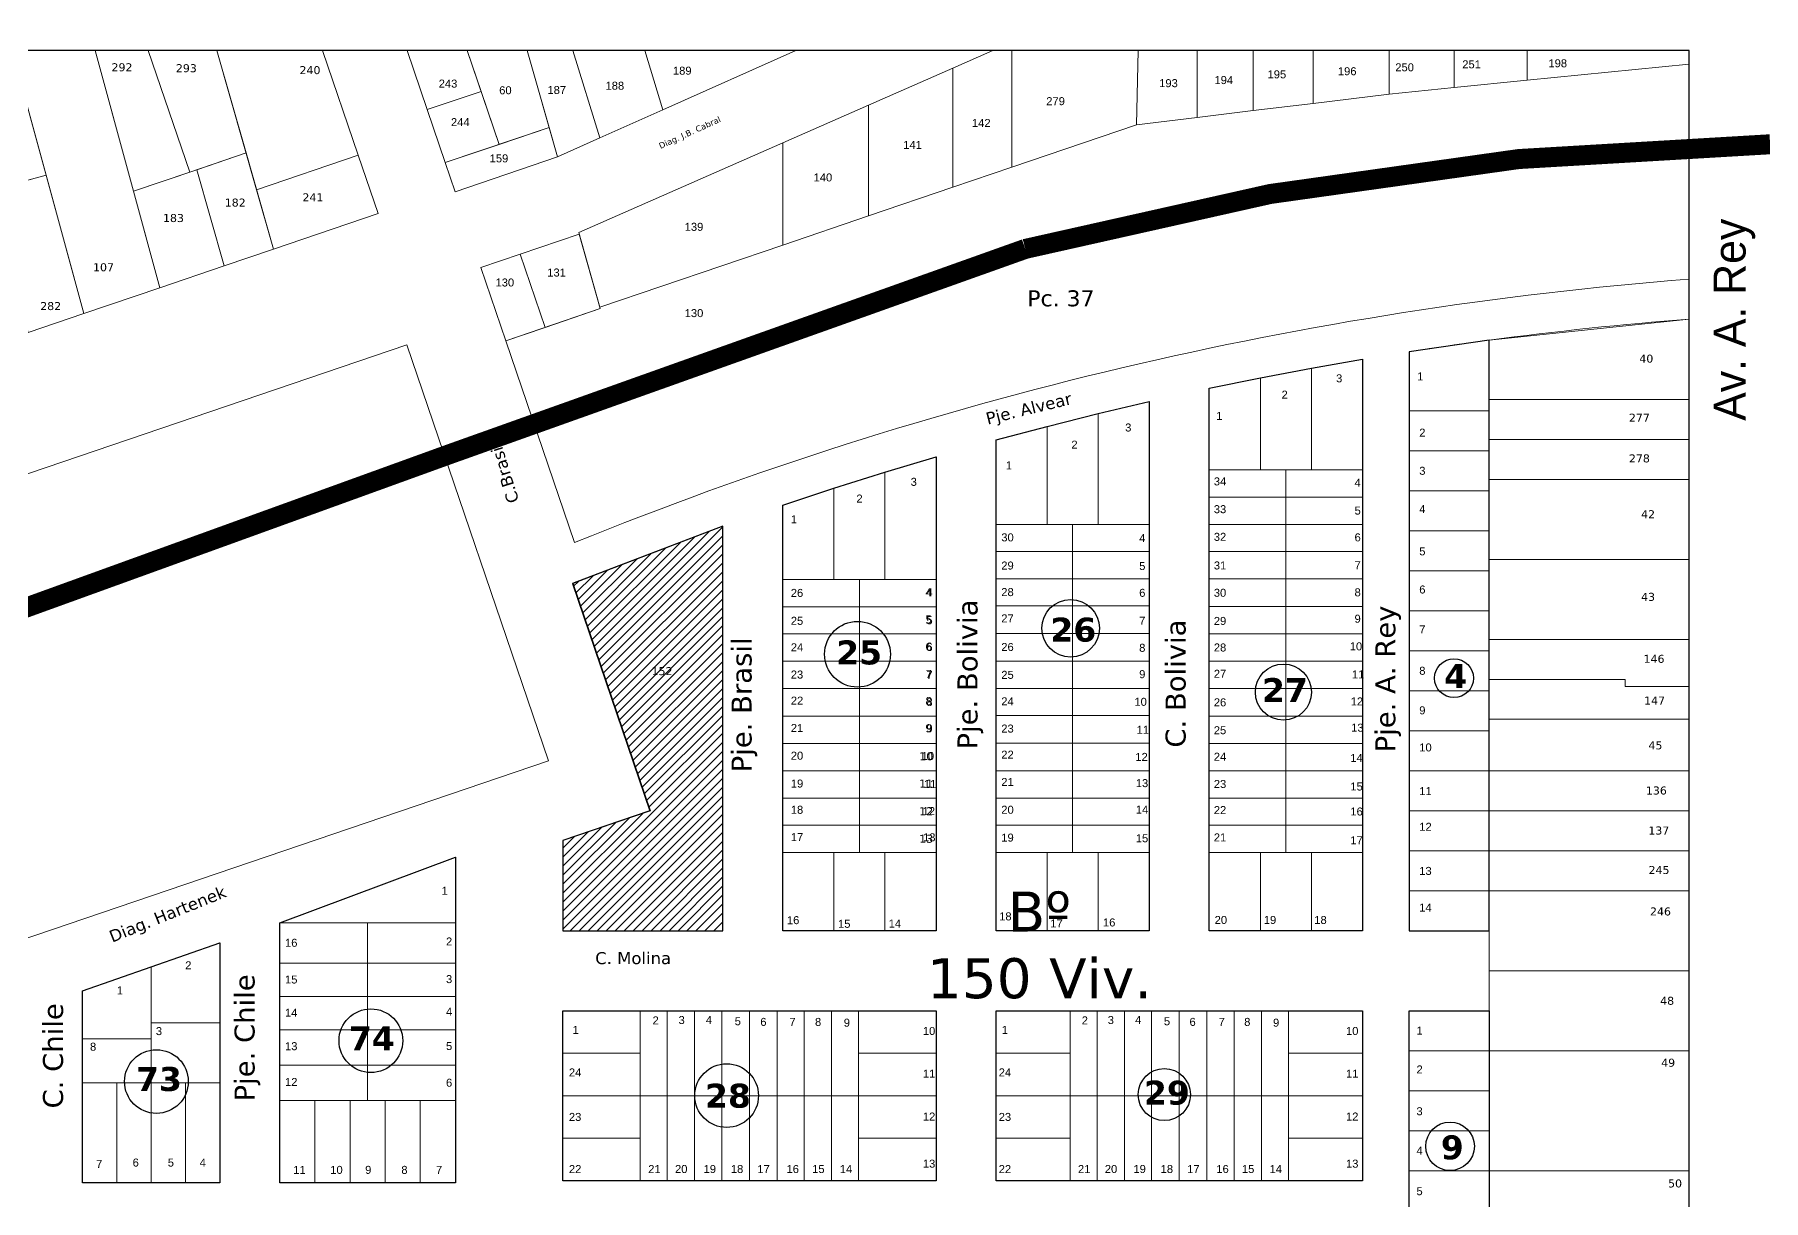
# Model space of a CAD drawing. Header units: millimetres. Extents: x 0 to 6558, y 60 to 10727.
# Drawn here: x 1766.4 to 2198.5, y 7107.5 to 7399.1 of the extents above; entities that cross this region are included whole.
import ezdxf

# ---------------------------------------------------------------- set-up
doc = ezdxf.new("R2010")
doc.units = ezdxf.units.MM
doc.linetypes.add('ACAD_ISO04W100', pattern=[30, 24, -3, 0, -3])
for name, color, linetype, lineweight in [('0 FERROCARRIL', 5, 'Continuous', 18), ('0 NOMBRE DE BARRIOS', 251, 'Continuous', 35), ('0 N° DE PARCELA', 255, 'Continuous', 25), ('0 SIG - PARCELAS', 252, 'Continuous', 18), ('nombre de parcelas', 250, 'Continuous', 18)]:
    doc.layers.add(name, color=color, linetype=linetype, lineweight=lineweight)
for name, color, linetype in [('0 NOMBRE DE CALLES', 255, 'Continuous'), ('0 N° DE MANZANA', 255, 'Continuous'), ('0 SIG - CHACRAS', 253, 'Continuous'), ('0 SIG - MANZANAS', 253, 'Continuous'), ('TERRENO MUNICIPAL', 10, 'Continuous')]:
    doc.layers.add(name, color=color, linetype=linetype)
doc.styles.get("Standard").update_dxf_attribs({"font": 'arial.ttf'})
doc.styles.add('STYLE1', font='arial.ttf')

msp = doc.modelspace()

# ---------------------------------------------------------------- hatches: boundary and pattern name
at = {"layer": 'TERRENO MUNICIPAL'}
h = msp.add_hatch(dxfattribs=at)
h.set_pattern_fill('ANSI31', color=256, scale=0.5)
h.set_pattern_definition([(45, (-322.4474, 5693.1154), (-1.122532, 1.122532), [])])
h.paths.add_polyline_path([(1938.422, 7276.171), (1900.924, 7261.807), (1920.252, 7205.005), (1898.451, 7197.587), (1898.451, 7174.986), (1938.451, 7174.986)])

# ---------------------------------------------------------------- linework, layer by layer
at = {"layer": '0 FERROCARRIL', "color": 253, "linetype": 'ACAD_ISO04W100', "const_width": 5}
msp.add_lwpolyline([(109.624, 6684.639), (525.882, 6828.094), (942.14, 6971.549), (1174.005, 7049.313), (1449.871, 7141.835), (1869.827, 7294.051), (2014.038, 7345.499, -0.0608028), (2199.979, 7371.655), (2736.887, 7371.655, 0.0947228), (2818.9, 7395.432), (2901.999, 7425.105), (3179.979, 7514.739), (3199.979, 7521.095), (4019.364, 7784.447, -0.1059511), (4109.937, 7793.522), (4204, 7793.522)], format="xyb", dxfattribs=at)
at = {"layer": '0 N° DE MANZANA'}
for centre, radius in [((2025.362, 7250.63), 7.198), ((1972.09, 7244.128), 8.226), ((2121.18, 7238.138), 4.862), ((2078.547, 7234.663), 7.015), ((1850.467, 7147.48), 7.964), ((1796.866, 7137.265), 7.964), ((1939.383, 7133.745), 7.964), ((2048.784, 7134.01), 6.515), ((2120.206, 7121.078), 6.069)]:
    msp.add_circle(centre, radius, dxfattribs=at)
at = {"layer": '0 SIG - CHACRAS'}
msp.add_lwpolyline([(1199.979, 6415.105), (2179.979, 6415.105), (2179.979, 7395.105), (1199.979, 7395.105)], close=True, dxfattribs=at)
at = {"layer": '0 SIG - MANZANAS'}
for points in [[(2109.979, 7319.794), (2109.979, 7174.976), (2129.979, 7174.976), (2129.979, 7322.672), (2109.979, 7319.794)], [(1898.422, 7154.976), (1991.722, 7154.976), (1991.722, 7112.476), (1898.422, 7112.476)], [(2006.722, 7154.976), (2098.322, 7154.976), (2098.322, 7112.476), (2006.722, 7112.476)], [(2109.979, 7154.976), (2129.979, 7154.976), (2129.979, 7054.976), (2109.979, 7054.976)]]:
    msp.add_lwpolyline(points, close=True, dxfattribs=at)
for points in [[(2060.022, 7310.648), (2072.792, 7313.263), (2085.562, 7315.676), (2098.322, 7317.911), (2098.322, 7174.976), (2060.022, 7174.976), (2060.022, 7310.648)], [(2006.722, 7297.728), (2019.492, 7301.128), (2032.262, 7304.334), (2045.022, 7307.347), (2045.022, 7174.976), (2006.722, 7174.976), (2006.722, 7297.728)], [(1953.422, 7281.404), (1966.192, 7285.635), (1978.962, 7289.662), (1991.722, 7293.523), (1991.722, 7174.976), (1953.422, 7174.976), (1953.422, 7281.404)], [(1938.422, 7276.171), (1900.895, 7261.797), (1920.222, 7204.995), (1898.422, 7197.577), (1898.422, 7174.976), (1938.422, 7174.976), (1938.422, 7276.171)], [(1827.709, 7176.935), (1871.609, 7193.415), (1871.609, 7111.935), (1827.709, 7111.935), (1827.709, 7176.935)], [(1778.419, 7159.935), (1812.719, 7171.932), (1812.719, 7111.935), (1778.419, 7111.935), (1778.419, 7159.935)]]:
    msp.add_lwpolyline(points, dxfattribs=at)
at = {"layer": '0 SIG - PARCELAS'}
for points in [[(1735.269, 7395.105), (1760.809, 7395.105), (1769.312, 7363.965), (1744.89, 7357.296), (1735.269, 7395.105)], [(1760.809, 7395.105), (1781.539, 7395.105), (1797.739, 7335.798), (1778.762, 7329.357), (1760.809, 7395.105)], [(1781.539, 7395.105), (1794.818, 7395.105), (1805.188, 7364.714), (1791.142, 7359.947), (1781.539, 7395.105)], [(1794.818, 7395.105), (1811.939, 7395.105), (1819.267, 7369.493), (1805.188, 7364.714), (1794.818, 7395.105)], [(1811.939, 7395.105), (1838.399, 7395.105), (1847.312, 7368.92), (1821.899, 7360.292), (1811.939, 7395.105)], [(1859.529, 7395.105), (1874.529, 7395.105), (1877.997, 7384.902), (1864.558, 7380.328), (1859.529, 7395.105)], [(1874.529, 7395.105), (1889.529, 7395.105), (1894.996, 7375.898), (1882.503, 7371.646), (1874.529, 7395.105)], [(1889.529, 7395.105), (1900.929, 7395.105), (1907.68, 7373.254), (1897.099, 7368.512), (1889.529, 7395.105)], [(1900.929, 7395.105), (1918.929, 7395.105), (1923.48, 7380.299), (1907.68, 7373.254), (1900.929, 7395.105)], [(1918.929, 7395.105), (1956.699, 7395.105), (1923.48, 7380.299), (1918.929, 7395.105)], [(1995.889, 7390.692), (2005.919, 7395.105), (2010.709, 7395.105), (2010.709, 7365.949), (1995.889, 7360.909), (1995.889, 7390.692)], [(2010.709, 7395.105), (2042.209, 7395.105), (2041.819, 7376.53), (2010.709, 7365.949), (2010.709, 7395.105)], [(2042.209, 7395.105), (2056.979, 7395.105), (2056.979, 7378.374), (2041.819, 7376.53)], [(2056.979, 7395.105), (2070.979, 7395.105), (2070.979, 7380.077), (2056.979, 7378.374), (2056.979, 7395.105)], [(2070.979, 7395.105), (2085.979, 7395.105), (2085.979, 7381.902), (2070.979, 7380.077), (2070.979, 7395.105)], [(2085.979, 7395.105), (2104.989, 7395.105), (2104.989, 7384.215), (2085.979, 7381.902), (2085.979, 7395.105)], [(2104.989, 7395.105), (2121.219, 7395.105), (2121.219, 7385.839), (2104.989, 7384.215), (2104.989, 7395.105)], [(2121.219, 7395.105), (2139.459, 7395.105), (2139.459, 7387.665), (2121.219, 7385.839), (2121.219, 7395.105)], [(2139.459, 7395.105), (2179.979, 7395.105), (2179.979, 7391.685), (2139.459, 7387.665), (2139.459, 7395.105)], [(2179.979, 7395.105), (2179.979, 7343.735)], [(1974.839, 7381.429), (1995.889, 7390.692), (1995.889, 7360.909), (1974.839, 7353.75), (1974.839, 7381.429)], [(1864.558, 7380.328), (1877.997, 7384.902), (1882.503, 7371.646), (1869.069, 7367.074), (1864.558, 7380.328)], [(1953.402, 7371.997), (1974.839, 7381.429), (1974.839, 7353.75), (1953.402, 7346.459), (1953.402, 7371.997)], [(1869.069, 7367.074), (1894.996, 7375.898), (1897.099, 7368.512), (1871.54, 7359.813), (1869.069, 7367.074)], [(1806.938, 7365.308), (1819.267, 7369.493), (1826.144, 7345.457), (1813.817, 7341.265), (1806.938, 7365.308)], [(1821.899, 7360.292), (1847.312, 7368.92), (1852.282, 7354.323), (1826.144, 7345.457), (1821.899, 7360.292)], [(1755.121, 7360.09), (1769.312, 7363.965), (1778.762, 7329.357), (1764.807, 7324.62), (1755.121, 7360.09)], [(1791.142, 7359.947), (1806.938, 7365.308), (1813.817, 7341.265), (1797.739, 7335.798), (1791.142, 7359.947)], [(1887.795, 7344.208), (1902.514, 7349.218), (1907.812, 7330.598), (1894.033, 7325.881), (1887.795, 7344.208)], [(1877.987, 7340.87), (1887.795, 7344.208), (1894.033, 7325.881), (1884.225, 7322.543), (1877.987, 7340.87)], [(1199.979, 7097.079), (1199.979, 6981.048), (1894.847, 7217.484), (1859.462, 7321.475), (1199.979, 7097.079)], [(2109.979, 7319.794), (2109.979, 7304.976), (2129.979, 7304.976), (2129.979, 7322.672)], [(2072.792, 7313.263), (2085.562, 7315.676), (2085.562, 7290.216), (2072.792, 7290.216), (2072.792, 7313.263)], [(2085.562, 7315.676), (2098.322, 7317.911), (2098.322, 7290.216), (2085.562, 7290.216), (2085.562, 7315.676)], [(2060.022, 7310.648), (2072.792, 7313.263), (2072.792, 7290.216), (2060.022, 7290.216), (2060.022, 7310.648)], [(2032.262, 7304.334), (2045.022, 7307.347), (2045.022, 7276.616), (2032.262, 7276.616), (2032.262, 7304.334)], [(2006.722, 7297.728), (2019.492, 7301.128), (2019.492, 7276.616), (2006.722, 7276.616), (2006.722, 7297.728)], [(1978.962, 7289.662), (1991.722, 7293.523), (1991.722, 7262.796), (1978.962, 7262.796), (1978.962, 7289.662)], [(1953.422, 7281.404), (1966.192, 7285.635), (1966.192, 7262.796), (1953.422, 7262.796), (1953.422, 7281.404)], [(1966.192, 7285.635), (1978.962, 7289.662), (1978.962, 7262.796), (1966.192, 7262.796), (1966.192, 7285.635)], [(1900.895, 7261.797), (1938.422, 7276.171), (1938.422, 7174.976), (1898.422, 7174.976), (1898.422, 7197.577), (1920.222, 7204.995), (1900.895, 7261.797)], [(2129.979, 7247.856), (2129.979, 7237.856), (2163.979, 7237.856), (2163.979, 7236.106), (2179.979, 7236.106), (2179.979, 7247.856), (2129.979, 7247.856)], [(2129.979, 7237.856), (2163.979, 7237.856), (2163.979, 7236.106), (2179.979, 7236.106), (2179.979, 7227.856), (2129.979, 7227.856), (2129.979, 7237.856)], [(1827.709, 7176.935), (1871.609, 7193.415), (1871.609, 7176.935), (1827.709, 7176.935)], [(1795.569, 7165.934), (1812.719, 7171.932), (1812.719, 7151.935), (1795.569, 7151.935), (1795.579, 7165.937)], [(1778.419, 7159.935), (1795.569, 7165.934), (1795.569, 7147.935), (1778.419, 7147.935), (1778.419, 7159.935)]]:
    msp.add_lwpolyline(points, dxfattribs=at)
msp.add_lwpolyline([(1901.404, 7272.054), (1884.225, 7322.543), (1907.812, 7330.598), (1907.719, 7330.922), (1953.402, 7346.459), (1974.839, 7353.75), (1995.889, 7360.909), (2010.709, 7365.949), (2041.819, 7376.53), (2056.979, 7378.374), (2070.979, 7380.077), (2085.979, 7381.902), (2104.989, 7384.215), (2121.219, 7385.839), (2139.459, 7387.665), (2179.979, 7391.685), (2179.979, 7337.946, 0.0771426)], format="xyb", close=True, dxfattribs=at)
for points in [[(1907.719, 7330.922), (1902.415, 7349.562), (1953.402, 7371.997), (1953.402, 7346.459), (1907.719, 7330.922)], [(2129.979, 7322.672), (2129.979, 7307.856), (2179.979, 7307.856), (2179.979, 7327.946)], [(2129.979, 7307.856), (2179.979, 7307.856), (2179.979, 7297.856), (2129.979, 7297.856)], [(2019.492, 7301.128), (2032.262, 7304.334), (2032.262, 7276.616), (2019.492, 7276.616)], [(2109.979, 7304.976), (2129.979, 7304.976), (2129.979, 7294.976), (2109.979, 7294.976)], [(2109.979, 7294.976), (2129.979, 7294.976), (2129.979, 7284.976), (2109.979, 7284.976)], [(2129.979, 7297.856), (2179.979, 7297.856), (2179.979, 7287.856), (2129.979, 7287.856)], [(2060.022, 7290.216), (2079.172, 7290.216), (2079.172, 7283.416), (2060.022, 7283.416)], [(2079.172, 7290.216), (2098.322, 7290.216), (2098.322, 7283.416), (2079.172, 7283.416)], [(2129.979, 7287.856), (2179.979, 7287.856), (2179.979, 7267.856), (2129.979, 7267.856)], [(2060.022, 7283.416), (2079.172, 7283.416), (2079.172, 7276.616), (2060.022, 7276.616)], [(2079.172, 7283.416), (2098.322, 7283.416), (2098.322, 7276.616), (2079.172, 7276.616)], [(2109.979, 7284.976), (2129.979, 7284.976), (2129.979, 7274.976), (2109.979, 7274.976)], [(2006.722, 7276.616), (2025.872, 7276.616), (2025.872, 7269.816), (2006.722, 7269.816)], [(2025.872, 7276.616), (2045.022, 7276.616), (2045.022, 7269.816), (2025.872, 7269.816)], [(2060.022, 7276.616), (2079.172, 7276.616), (2079.172, 7269.816), (2060.022, 7269.816)], [(2079.172, 7276.616), (2098.322, 7276.616), (2098.322, 7269.816), (2079.172, 7269.816)], [(2109.979, 7274.976), (2129.979, 7274.976), (2129.979, 7264.976), (2109.979, 7264.976)], [(2006.722, 7269.816), (2025.872, 7269.816), (2025.872, 7263.016), (2006.722, 7263.016)], [(2025.872, 7269.816), (2045.022, 7269.816), (2045.022, 7263.016), (2025.872, 7263.016)], [(2060.022, 7269.816), (2079.172, 7269.816), (2079.172, 7263.016), (2060.022, 7263.016)], [(2079.172, 7269.816), (2098.322, 7269.816), (2098.322, 7263.016), (2079.172, 7263.016)], [(2109.979, 7264.976), (2129.979, 7264.976), (2129.979, 7254.976), (2109.979, 7254.976)], [(2129.979, 7267.856), (2179.979, 7267.856), (2179.979, 7247.856), (2129.979, 7247.856)], [(1953.422, 7262.796), (1972.572, 7262.796), (1972.572, 7255.996), (1953.422, 7255.996)], [(1972.572, 7262.796), (1991.722, 7262.796), (1991.722, 7255.996), (1972.572, 7255.996)], [(2006.722, 7263.016), (2025.872, 7263.016), (2025.872, 7256.216), (2006.722, 7256.216)], [(2025.872, 7263.016), (2045.022, 7263.016), (2045.022, 7256.216), (2025.872, 7256.216)], [(2060.022, 7263.016), (2079.172, 7263.016), (2079.172, 7256.106), (2060.022, 7256.106)], [(2079.172, 7263.016), (2098.322, 7263.016), (2098.322, 7256.106), (2079.172, 7256.106)], [(1953.422, 7255.996), (1972.572, 7255.996), (1972.572, 7249.196), (1953.422, 7249.196)], [(1972.572, 7255.996), (1991.722, 7255.996), (1991.722, 7249.196), (1972.572, 7249.196)], [(2006.722, 7256.216), (2025.872, 7256.216), (2025.872, 7249.306), (2006.722, 7249.306)], [(2025.872, 7256.216), (2045.022, 7256.216), (2045.022, 7249.306), (2025.872, 7249.306)], [(2060.022, 7256.106), (2079.172, 7256.106), (2079.172, 7249.196), (2060.022, 7249.196)], [(2079.172, 7256.106), (2098.322, 7256.106), (2098.322, 7249.196), (2079.172, 7249.196)], [(2109.979, 7254.976), (2129.979, 7254.976), (2129.979, 7244.976), (2109.979, 7244.976)], [(1953.422, 7249.196), (1972.572, 7249.196), (1972.572, 7242.396), (1953.422, 7242.396)], [(1972.572, 7249.196), (1991.722, 7249.196), (1991.722, 7242.396), (1972.572, 7242.396)], [(2006.722, 7249.306), (2025.872, 7249.306), (2025.872, 7242.396), (2006.722, 7242.396)], [(2025.872, 7249.306), (2045.022, 7249.306), (2045.022, 7242.396), (2025.872, 7242.396)], [(2060.022, 7249.196), (2079.172, 7249.196), (2079.172, 7242.396), (2060.022, 7242.396)], [(2079.172, 7249.196), (2098.322, 7249.196), (2098.322, 7242.396), (2079.172, 7242.396)], [(1953.422, 7242.396), (1972.572, 7242.396), (1972.572, 7235.596), (1953.422, 7235.596)], [(1972.572, 7242.396), (1991.722, 7242.396), (1991.722, 7235.596), (1972.572, 7235.596)], [(2006.722, 7242.396), (2025.872, 7242.396), (2025.872, 7235.596), (2006.722, 7235.596)], [(2025.872, 7242.396), (2045.022, 7242.396), (2045.022, 7235.596), (2025.872, 7235.596)], [(2060.022, 7242.396), (2079.172, 7242.396), (2079.172, 7235.596), (2060.022, 7235.596)], [(2079.172, 7242.396), (2098.322, 7242.396), (2098.322, 7235.596), (2079.172, 7235.596)], [(2109.979, 7244.976), (2129.979, 7244.976), (2129.979, 7234.976), (2109.979, 7234.976)], [(1953.422, 7235.596), (1972.572, 7235.596), (1972.572, 7228.686), (1953.422, 7228.686)], [(1972.572, 7235.596), (1991.722, 7235.596), (1991.722, 7228.686), (1972.572, 7228.686)], [(2006.722, 7235.596), (2025.872, 7235.596), (2025.872, 7228.796), (2006.722, 7228.796)], [(2025.872, 7235.596), (2045.022, 7235.596), (2045.022, 7228.796), (2025.872, 7228.796)], [(2060.022, 7235.596), (2079.172, 7235.596), (2079.172, 7228.686), (2060.022, 7228.686)], [(2079.172, 7235.596), (2098.322, 7235.596), (2098.322, 7228.686), (2079.172, 7228.686)], [(2109.979, 7234.976), (2129.979, 7234.976), (2129.979, 7224.976), (2109.979, 7224.976)], [(1953.422, 7228.686), (1972.572, 7228.686), (1972.572, 7221.776), (1953.422, 7221.776)], [(1972.572, 7228.686), (1991.722, 7228.686), (1991.722, 7221.776), (1972.572, 7221.776)], [(2006.722, 7228.796), (2025.872, 7228.796), (2025.872, 7221.886), (2006.722, 7221.886)], [(2025.872, 7228.796), (2045.022, 7228.796), (2045.022, 7221.886), (2025.872, 7221.886)], [(2060.022, 7228.686), (2079.172, 7228.686), (2079.172, 7221.776), (2060.022, 7221.776)], [(2079.172, 7228.686), (2098.322, 7228.686), (2098.322, 7221.776), (2079.172, 7221.776)], [(2109.979, 7224.976), (2129.979, 7224.976), (2129.979, 7214.976), (2109.979, 7214.976)], [(2129.979, 7227.856), (2179.979, 7227.856), (2179.979, 7214.976), (2129.979, 7214.976)], [(1953.422, 7221.776), (1972.572, 7221.776), (1972.572, 7214.976), (1953.422, 7214.976)], [(1972.572, 7221.776), (1991.722, 7221.776), (1991.722, 7214.976), (1972.572, 7214.976)], [(2006.722, 7221.886), (2025.872, 7221.886), (2025.872, 7214.976), (2006.722, 7214.976)], [(2025.872, 7221.886), (2045.022, 7221.886), (2045.022, 7214.976), (2025.872, 7214.976)], [(2060.022, 7221.776), (2079.172, 7221.776), (2079.172, 7214.976), (2060.022, 7214.976)], [(2079.172, 7221.776), (2098.322, 7221.776), (2098.322, 7214.976), (2079.172, 7214.976)], [(1953.422, 7214.976), (1972.572, 7214.976), (1972.572, 7208.176), (1953.422, 7208.176)], [(1972.572, 7214.976), (1991.722, 7214.976), (1991.722, 7208.176), (1972.572, 7208.176)], [(2006.722, 7214.976), (2025.872, 7214.976), (2025.872, 7208.176), (2006.722, 7208.176)], [(2025.872, 7214.976), (2045.022, 7214.976), (2045.022, 7208.176), (2025.872, 7208.176)], [(2060.022, 7214.976), (2079.172, 7214.976), (2079.172, 7208.176), (2060.022, 7208.176)], [(2079.172, 7214.976), (2098.322, 7214.976), (2098.322, 7208.176), (2079.172, 7208.176)], [(2109.979, 7214.976), (2129.979, 7214.976), (2129.979, 7204.976), (2109.979, 7204.976)], [(2129.979, 7214.976), (2179.979, 7214.976), (2179.979, 7204.976), (2129.979, 7204.976)], [(1953.422, 7208.176), (1972.572, 7208.176), (1972.572, 7201.376), (1953.422, 7201.376)], [(1972.572, 7208.176), (1991.722, 7208.176), (1991.722, 7201.376), (1972.572, 7201.376)], [(2006.722, 7208.176), (2025.872, 7208.176), (2025.872, 7201.376), (2006.722, 7201.376)], [(2025.872, 7208.176), (2045.022, 7208.176), (2045.022, 7201.376), (2025.872, 7201.376)], [(2060.022, 7208.176), (2079.172, 7208.176), (2079.172, 7201.376), (2060.022, 7201.376)], [(2079.172, 7208.176), (2098.322, 7208.176), (2098.322, 7201.376), (2079.172, 7201.376)], [(2109.979, 7204.976), (2129.979, 7204.976), (2129.979, 7194.976), (2109.979, 7194.976)], [(2129.979, 7204.976), (2179.979, 7204.976), (2179.979, 7194.976), (2129.979, 7194.976)], [(1953.422, 7201.376), (1972.572, 7201.376), (1972.572, 7194.576), (1953.422, 7194.576)], [(1972.572, 7201.376), (1991.722, 7201.376), (1991.722, 7194.576), (1972.572, 7194.576)], [(2006.722, 7201.376), (2025.872, 7201.376), (2025.872, 7194.576), (2006.722, 7194.576)], [(2025.872, 7201.376), (2045.022, 7201.376), (2045.022, 7194.576), (2025.872, 7194.576)], [(2060.022, 7201.376), (2079.172, 7201.376), (2079.172, 7194.576), (2060.022, 7194.576)], [(2079.172, 7201.376), (2098.322, 7201.376), (2098.322, 7194.576), (2079.172, 7194.576)], [(2109.979, 7194.976), (2129.979, 7194.976), (2129.979, 7184.976), (2109.979, 7184.976)], [(2129.979, 7194.976), (2179.979, 7194.976), (2179.979, 7184.976), (2129.979, 7184.976)], [(1953.422, 7194.576), (1966.192, 7194.576), (1966.192, 7174.976), (1953.422, 7174.976)], [(1966.192, 7194.576), (1978.962, 7194.576), (1978.962, 7174.976), (1966.192, 7174.976)], [(1978.962, 7194.576), (1991.722, 7194.576), (1991.722, 7174.976), (1978.962, 7174.976)], [(2006.722, 7194.576), (2019.492, 7194.576), (2019.492, 7174.976), (2006.722, 7174.976)], [(2019.492, 7194.576), (2032.262, 7194.576), (2032.262, 7174.976), (2019.492, 7174.976)], [(2032.262, 7194.576), (2045.022, 7194.576), (2045.022, 7174.976), (2032.262, 7174.976)], [(2060.022, 7194.576), (2072.792, 7194.576), (2072.792, 7174.976), (2060.022, 7174.976)], [(2072.792, 7194.576), (2085.562, 7194.576), (2085.562, 7174.976), (2072.792, 7174.976)], [(2085.562, 7194.576), (2098.322, 7194.576), (2098.322, 7174.976), (2085.562, 7174.976)], [(2109.979, 7184.976), (2129.979, 7184.976), (2129.979, 7174.976), (2109.979, 7174.976)], [(2129.979, 7184.976), (2179.979, 7184.976), (2179.979, 7164.976), (2129.979, 7164.976)], [(1827.709, 7176.935), (1849.659, 7176.935), (1849.659, 7166.835), (1827.709, 7166.835)], [(1849.659, 7176.935), (1871.609, 7176.935), (1871.609, 7166.835), (1849.659, 7166.835)], [(1827.709, 7166.835), (1849.659, 7166.835), (1849.659, 7158.535), (1827.709, 7158.535)], [(1849.659, 7166.835), (1871.609, 7166.835), (1871.609, 7158.535), (1849.659, 7158.535)], [(2129.979, 7164.976), (2179.979, 7164.976), (2179.979, 7144.976), (2129.979, 7144.976)], [(1827.709, 7158.535), (1849.659, 7158.535), (1849.659, 7150.235), (1827.709, 7150.235)], [(1849.659, 7158.535), (1871.609, 7158.535), (1871.609, 7150.235), (1849.659, 7150.235)], [(1795.569, 7151.935), (1812.719, 7151.935), (1812.719, 7136.935), (1795.569, 7136.935)], [(1898.422, 7154.976), (1917.762, 7154.976), (1917.762, 7144.346), (1898.422, 7144.346)], [(1917.762, 7154.976), (1924.562, 7154.976), (1924.562, 7133.726), (1917.762, 7133.726)], [(1924.562, 7154.976), (1931.362, 7154.976), (1931.362, 7133.726), (1924.562, 7133.726)], [(1931.362, 7154.976), (1938.162, 7154.976), (1938.162, 7133.726), (1931.362, 7133.726)], [(1938.162, 7154.976), (1945.072, 7154.976), (1945.072, 7133.726), (1938.162, 7133.726)], [(1945.072, 7154.976), (1951.982, 7154.976), (1951.982, 7133.726), (1945.072, 7133.726)], [(1951.982, 7154.976), (1958.782, 7154.976), (1958.782, 7133.726), (1951.982, 7133.726)], [(1958.782, 7154.976), (1965.582, 7154.976), (1965.582, 7133.726), (1958.782, 7133.726)], [(1965.582, 7154.976), (1972.382, 7154.976), (1972.382, 7133.726), (1965.582, 7133.726)], [(1972.382, 7154.976), (1991.722, 7154.976), (1991.722, 7144.346), (1972.382, 7144.346)], [(2006.722, 7154.976), (2025.212, 7154.976), (2025.212, 7144.346), (2006.722, 7144.346)], [(2025.212, 7154.976), (2032.012, 7154.976), (2032.012, 7133.726), (2025.212, 7133.726)], [(2032.012, 7154.976), (2038.812, 7154.976), (2038.812, 7133.726), (2032.012, 7133.726)], [(2038.812, 7154.976), (2045.612, 7154.976), (2045.612, 7133.726), (2038.812, 7133.726)], [(2045.612, 7154.976), (2052.522, 7154.976), (2052.522, 7133.726), (2045.612, 7133.726)], [(2052.522, 7154.976), (2059.432, 7154.976), (2059.432, 7133.726), (2052.522, 7133.726)], [(2059.432, 7154.976), (2066.232, 7154.976), (2066.232, 7133.726), (2059.432, 7133.726)], [(2066.232, 7154.976), (2073.032, 7154.976), (2073.032, 7133.726), (2066.232, 7133.726)], [(2073.032, 7154.976), (2079.832, 7154.976), (2079.832, 7133.726), (2073.032, 7133.726)], [(2079.832, 7154.976), (2098.322, 7154.976), (2098.322, 7144.346), (2079.832, 7144.346)], [(2109.979, 7154.976), (2129.979, 7154.976), (2129.979, 7144.976), (2109.979, 7144.976)], [(1778.419, 7147.935), (1795.569, 7147.935), (1795.569, 7136.935), (1778.419, 7136.935)], [(1827.709, 7150.235), (1849.659, 7150.235), (1849.659, 7141.385), (1827.709, 7141.385)], [(1849.659, 7150.235), (1871.609, 7150.235), (1871.609, 7141.385), (1849.659, 7141.385)], [(1898.422, 7144.346), (1917.762, 7144.346), (1917.762, 7133.726), (1898.422, 7133.726)], [(1972.382, 7144.346), (1991.722, 7144.346), (1991.722, 7133.726), (1972.382, 7133.726)], [(2006.722, 7144.346), (2025.212, 7144.346), (2025.212, 7133.726), (2006.722, 7133.726)], [(2079.832, 7144.346), (2098.322, 7144.346), (2098.322, 7133.726), (2079.832, 7133.726)], [(2109.979, 7144.976), (2129.979, 7144.976), (2129.979, 7134.976), (2109.979, 7134.976)], [(2129.979, 7144.976), (2179.979, 7144.976), (2179.979, 7114.976), (2129.979, 7114.976)], [(1827.709, 7141.385), (1849.659, 7141.385), (1849.659, 7132.535), (1827.709, 7132.535)], [(1849.659, 7141.385), (1871.609, 7141.385), (1871.609, 7132.535), (1849.659, 7132.535)], [(1778.419, 7136.935), (1787.009, 7136.935), (1787.009, 7111.935), (1778.419, 7111.935)], [(1787.009, 7136.935), (1795.579, 7136.935), (1795.579, 7111.935), (1787.009, 7111.935)], [(1795.569, 7136.935), (1804.139, 7136.935), (1804.139, 7111.935), (1795.569, 7111.935)], [(1804.139, 7136.935), (1812.709, 7136.935), (1812.709, 7111.935), (1804.139, 7111.935)], [(2109.979, 7134.976), (2129.979, 7134.976), (2129.979, 7124.976), (2109.979, 7124.976)], [(1827.709, 7132.535), (1836.489, 7132.535), (1836.489, 7111.935), (1827.709, 7111.935)], [(1836.489, 7132.535), (1845.269, 7132.535), (1845.269, 7111.935), (1836.489, 7111.935)], [(1845.269, 7132.535), (1854.049, 7132.535), (1854.049, 7111.935), (1845.269, 7111.935)], [(1854.049, 7132.535), (1862.829, 7132.535), (1862.829, 7111.935), (1854.049, 7111.935)], [(1862.829, 7132.535), (1871.609, 7132.535), (1871.609, 7111.935), (1862.829, 7111.935)], [(1898.422, 7133.726), (1917.762, 7133.726), (1917.762, 7123.106), (1898.422, 7123.106)], [(1917.762, 7133.726), (1924.562, 7133.726), (1924.562, 7112.476), (1917.762, 7112.476)], [(1924.562, 7133.726), (1931.362, 7133.726), (1931.362, 7112.476), (1924.562, 7112.476)], [(1931.362, 7133.726), (1938.162, 7133.726), (1938.162, 7112.476), (1931.362, 7112.476)], [(1938.162, 7133.726), (1945.072, 7133.726), (1945.072, 7112.476), (1938.162, 7112.476)], [(1945.072, 7133.726), (1951.982, 7133.726), (1951.982, 7112.476), (1945.072, 7112.476)], [(1951.982, 7133.726), (1958.782, 7133.726), (1958.782, 7112.476), (1951.982, 7112.476)], [(1958.782, 7133.726), (1965.582, 7133.726), (1965.582, 7112.476), (1958.782, 7112.476)], [(1965.582, 7133.726), (1972.382, 7133.726), (1972.382, 7112.476), (1965.582, 7112.476)], [(1972.382, 7133.726), (1991.722, 7133.726), (1991.722, 7123.106), (1972.382, 7123.106)], [(2006.722, 7133.726), (2025.212, 7133.726), (2025.212, 7123.106), (2006.722, 7123.106)], [(2025.212, 7133.726), (2032.012, 7133.726), (2032.012, 7112.476), (2025.212, 7112.476)], [(2032.012, 7133.726), (2038.812, 7133.726), (2038.812, 7112.476), (2032.012, 7112.476)], [(2038.812, 7133.726), (2045.612, 7133.726), (2045.612, 7112.476), (2038.812, 7112.476)], [(2045.612, 7133.726), (2052.522, 7133.726), (2052.522, 7112.476), (2045.612, 7112.476)], [(2052.522, 7133.726), (2059.432, 7133.726), (2059.432, 7112.476), (2052.522, 7112.476)], [(2059.432, 7133.726), (2066.232, 7133.726), (2066.232, 7112.476), (2059.432, 7112.476)], [(2066.232, 7133.726), (2073.032, 7133.726), (2073.032, 7112.476), (2066.232, 7112.476)], [(2073.032, 7133.726), (2079.832, 7133.726), (2079.832, 7112.476), (2073.032, 7112.476)], [(2079.832, 7133.726), (2098.322, 7133.726), (2098.322, 7123.106), (2079.832, 7123.106)], [(1898.422, 7123.106), (1917.762, 7123.106), (1917.762, 7112.476), (1898.422, 7112.476)], [(1972.382, 7123.106), (1991.722, 7123.106), (1991.722, 7112.476), (1972.382, 7112.476)], [(2006.722, 7123.106), (2025.212, 7123.106), (2025.212, 7112.476), (2006.722, 7112.476)], [(2079.832, 7123.106), (2098.322, 7123.106), (2098.322, 7112.476), (2079.832, 7112.476)], [(2109.979, 7124.976), (2129.979, 7124.976), (2129.979, 7114.976), (2109.979, 7114.976)], [(2109.979, 7114.976), (2129.979, 7114.976), (2129.979, 7104.976), (2109.979, 7104.976)], [(2129.979, 7114.976), (2179.979, 7114.976), (2179.979, 7074.976), (2129.979, 7074.976)]]:
    msp.add_lwpolyline(points, close=True, dxfattribs=at)
for centre, radius, start, end in [((2252.603, 6399.743), 931.04, 94.473808, 97.568228), ((2241.3, 6478.278), 851.7, 97.510307, 98.869647)]:
    msp.add_arc(centre, radius, start, end, dxfattribs=at)
at = {"layer": 'TERRENO MUNICIPAL'}
msp.add_lwpolyline([(1938.422, 7276.171), (1900.924, 7261.807), (1920.252, 7205.005), (1898.451, 7197.587), (1898.451, 7174.986), (1938.451, 7174.986)], close=True, dxfattribs=at)

# ---------------------------------------------------------------- texts
at = {"layer": '0 NOMBRE DE BARRIOS', "linetype": 'Continuous', "lineweight": 25, "insert": (2017.548, 7171.358), "char_height": 10, "width": 338.88889, "attachment_point": 5}
msp.add_mtext('{\\fVerdana|b0|i0|c0|p34;Bº\\P150 Viv.}', dxfattribs=at)
at = {"layer": '0 NOMBRE DE CALLES', "color": 4, "linetype": 'Continuous', "width": 783.33333, "attachment_point": 4}
for s, insert, char_height, rotation in [('\\pt6;{\\fVerdana|b0|i0|c0|p34;^I\\H0.5x;\\C256;Diag. J.B. Cabral}', (1917.174, 7368.504), 3, 24.30459), ('\\pt16;{\\fBankGothic Lt BT|b0|i0|c0|p34;\\C256;Av. A. Rey}', (2191.27, 7302.52), 8, 90), ('\\pt6;{\\fVerdana|b0|i0|c0|p34;\\C256;Pje. Alvear}', (2004.345, 7302.591), 3, 13.69129), ('\\pt9.9999;{\\fVerdana|b0|i0|c0|p34;\\C256;C.Brasil}', (1886.15, 7282.034), 3, 107.28959)]:
    msp.add_mtext(s, dxfattribs=dict(at, insert=insert, char_height=char_height, rotation=rotation))
at = {"layer": '0 NOMBRE DE CALLES', "char_height": 5, "width": 783.33333, "attachment_point": 4}
for s, insert, rotation in [('\\pt14;{\\fVerdana|b0|i0|c0|p34;Pje. Bolivia}', (2000.299, 7220.31), 90), ('\\pt14;{\\fVerdana|b0|i0|c0|p34;Pje. A. Rey}', (2104.725, 7219.586), 90), ('\\pt14;{\\fVerdana|b0|i0|c0|p34;C. Bolivia}', (2051.647, 7220.778), 90), ('\\pt14;{\\fVerdana|b0|i0|c0|p34;Pje. Brasil}', (1943.827, 7214.6), 90), ('\\pt10;{\\fVerdana|b0|i0|c0|p34;^I\\H0.6x;Diag. Hartenek}', (1776.121, 7169.253), 21.88021), ('\\pt10;{\\fVerdana|b0|i0|c0|p34;Pje. Chile}', (1819.609, 7132.29), 90), ('\\pt10;{\\fVerdana|b0|i0|c0|p34;C. Chile}', (1771.069, 7130.537), 90)]:
    msp.add_mtext(s, dxfattribs=dict(at, insert=insert, rotation=rotation))
at = {"layer": '0 NOMBRE DE CALLES', "color": 4, "linetype": 'Continuous', "insert": (1906.541, 7168.103), "char_height": 3, "width": 783.33333, "attachment_point": 4}
msp.add_mtext('\\pt10.59;{\\fVerdana|b0|i0|c0|p34;\\C256;C. Molina}', dxfattribs=at)
at = {"layer": '0 N° DE MANZANA', "char_height": 6, "width": 338.88889, "attachment_point": 4}
for s, insert in [('{\\fVerdana|b1|i0|c0|p34;26}', (2020.308, 7250.226)), ('{\\fVerdana|b1|i0|c0|p34;25}', (1966.776, 7244.532)), ('{\\fVerdana|b1|i0|c0|p34;27}', (2073.206, 7235.165)), ('{\\fVerdana|b1|i0|c0|p34;4}', (2118.75, 7238.681)), ('{\\fVerdana|b1|i0|c0|p34;74}', (1844.97, 7148.067)), ('{\\fVerdana|b1|i0|c0|p34;73}', (1791.772, 7137.852)), ('{\\fVerdana|b1|i0|c0|p34;28}', (1933.99, 7133.673)), ('{\\fVerdana|b1|i0|c0|p34;29}', (2043.7, 7134.429)), ('{\\fVerdana|b1|i0|c0|p34;9}', (2117.893, 7120.763))]:
    msp.add_mtext(s, dxfattribs=dict(at, insert=insert))
at = {"layer": '0 N° DE PARCELA', "style": 'STYLE1'}
for s, p in [('195', (2074.582, 7388.157)), ('196', (2092.163, 7388.931)), ('193', (2047.491, 7385.949)), ('194', (2061.313, 7386.721)), ('2', (2078.081, 7308.045)), ('3', (2038.998, 7299.836))]:
    msp.add_text(s, height=2, dxfattribs=at).set_placement(p)
at = {"layer": '0 N° DE PARCELA', "char_height": 2, "attachment_point": 4, "style": 'STYLE1'}
for s, insert in [('\\pt4;{\\fVerdana|b0|i0|c0|p34;292}', (1785.64, 7390.903)), ('\\pt4;{\\fVerdana|b0|i0|c0|p34;293}', (1801.728, 7390.674)), ('\\pt6;{\\fVerdana|b0|i0|c0|p34;240}', (1832.628, 7390.19)), ('189', (1925.964, 7390.055)), ('250', (2106.51, 7390.902)), ('251', (2123.251, 7391.644)), ('198', (2144.782, 7391.909)), ('243', (1867.419, 7386.824)), ('60', (1882.538, 7385.159)), ('187', (1894.601, 7385.22)), ('188', (1909.118, 7386.295)), ('279', (2019.267, 7382.43)), ('244', (1870.485, 7377.199)), ('142', (2000.704, 7376.992)), ('141', (1983.526, 7371.515)), ('159', (1880.153, 7368.128)), ('140', (1961.122, 7363.36)), ('\\pt6;{\\fVerdana|b0|i0|c0|p34;241}', (1833.363, 7358.394)), ('\\pt6;{\\fVerdana|b0|i0|c0|p34;182}', (1813.944, 7357.064)), ('\\pt6;{\\fVerdana|b0|i0|c0|p34;183}', (1798.511, 7353.204)), ('139', (1928.897, 7351.007)), ('\\pt6;{\\fVerdana|b0|i0|c0|p34;107}', (1781.024, 7340.894)), ('130', (1881.62, 7337.089)), ('131', (1894.553, 7339.581)), ('\\pt10;{\\fVerdana|b0|i0|c0|p34;\\H2x;Pc. 37}', (2014.535, 7333.105)), ('\\pt4;{\\fVerdana|b0|i0|c0|p34;282}', (1767.82, 7331.183)), ('\\pt4;{\\fVerdana|b0|i0|c0|p34;40}', (2167.509, 7318.041)), ('3', (2091.709, 7313.12)), ('1', (2111.976, 7313.623)), ('1', (2061.757, 7303.749)), ('\\pt10;{\\fVerdana|b0|i0|c0|p34;277}', (2164.903, 7303.293)), ('2', (2112.5, 7299.547)), ('2', (2025.55, 7296.552)), ('\\pt10;{\\fVerdana|b0|i0|c0|p34;278}', (2164.903, 7293.09)), ('1', (2009.152, 7291.353)), ('3', (2112.5, 7290)), ('3', (1985.377, 7287.234)), ('34', (2061.152, 7287.339)), ('4', (2096.327, 7287.05)), ('2', (1971.823, 7283.062)), ('33', (2061.152, 7280.395)), ('5', (2096.327, 7280.05)), ('4', (2112.5, 7280.454)), ('1', (1955.425, 7277.863)), ('\\pt4;{\\fVerdana|b0|i0|c0|p34;42}', (2167.941, 7279.146)), ('30', (2008.035, 7273.342)), ('4', (2042.5, 7273.181)), ('32', (2061.152, 7273.481)), ('6', (2096.327, 7273.347)), ('5', (2112.5, 7269.855)), ('29', (2008.035, 7266.3)), ('5', (2042.5, 7266.181)), ('31', (2061.152, 7266.324)), ('7', (2096.327, 7266.386)), ('26', (1955.425, 7259.454)), ('4', (1989.327, 7259.623)), ('28', (2008.035, 7259.659)), ('6', (2042.5, 7259.478)), ('30', (2061.152, 7259.49)), ('8', (2096.327, 7259.6)), ('6', (2112.5, 7260.308)), ('\\pt4;{\\fVerdana|b0|i0|c0|p34;43}', (2167.941, 7258.462)), ('25', (1955.425, 7252.48)), ('5', (1989.327, 7252.623)), ('27', (2008.035, 7253.097)), ('7', (2042.5, 7252.518)), ('29', (2061.152, 7252.448)), ('9', (2096.327, 7253.002)), ('7', (2112.5, 7250.352)), ('24', (1955.425, 7245.869)), ('6', (1989.327, 7245.92)), ('26', (2008.035, 7245.941)), ('8', (2042.5, 7245.732)), ('28', (2061.152, 7245.806)), ('10', (2095.134, 7246.095)), ('\\pt4;{\\fVerdana|b0|i0|c0|p34;146}', (2168.57, 7242.965)), ('\\pt10;{\\fVerdana|b0|i0|c0|p34;152}', (1920.635, 7239.887)), ('23', (1955.425, 7239.042)), ('7', (1989.327, 7238.96)), ('25', (2008.035, 7238.967)), ('9', (2042.5, 7239.134)), ('27', (2061.152, 7239.244)), ('11', (2095.672, 7239.098)), ('8', (2112.5, 7239.987)), ('22', (1955.425, 7232.528)), ('\\pt4;{\\fVerdana|b0|i0|c0|p34;147}', (2168.703, 7232.542)), ('8', (1989.327, 7232.174)), ('24', (2008.035, 7232.355)), ('10', (2041.307, 7232.227)), ('26', (2061.152, 7232.088)), ('12', (2095.368, 7232.329)), ('9', (2112.5, 7230.089)), ('21', (1955.425, 7225.692)), ('9', (1989.327, 7225.575)), ('23', (2008.035, 7225.529)), ('11', (2041.844, 7225.23)), ('25', (2061.152, 7225.114)), ('13', (2095.481, 7225.753)), ('10', (2112.5, 7220.815)), ('\\pt4;{\\fVerdana|b0|i0|c0|p34;45}', (2169.784, 7221.326)), ('20', (1955.425, 7218.743)), ('10', (1988.134, 7218.669)), ('22', (2008.035, 7219.015)), ('12', (2041.541, 7218.46)), ('24', (2061.152, 7218.503)), ('14', (2095.279, 7218.215)), ('19', (1955.425, 7211.776)), ('11', (1988.672, 7211.672)), ('21', (2008.035, 7212.179)), ('13', (2041.654, 7211.884)), ('23', (2061.152, 7211.677)), ('15', (2095.279, 7211.045)), ('11', (2112.5, 7209.904)), ('\\pt10;{\\fVerdana|b0|i0|c0|p34;136}', (2169.145, 7210.035)), ('18', (1955.425, 7205.219)), ('12', (1988.369, 7204.902)), ('20', (2008.035, 7205.23)), ('14', (2041.654, 7205.27)), ('22', (2061.152, 7205.162)), ('16', (2095.279, 7204.792)), ('17', (1955.425, 7198.393)), ('13', (1988.482, 7198.326)), ('19', (2008.035, 7198.263)), ('15', (2041.654, 7198.101)), ('21', (2061.152, 7198.326)), ('12', (2112.5, 7200.98)), ('\\pt10;{\\fVerdana|b0|i0|c0|p34;137}', (2169.754, 7200.03)), ('17', (2095.279, 7197.623)), ('13', (2112.5, 7189.933)), ('\\pt10;{\\fVerdana|b0|i0|c0|p34;245}', (2169.816, 7190.16)), ('1', (1868.142, 7184.996)), ('14', (2112.5, 7180.795)), ('16', (1954.454, 7177.613)), ('15', (1967.225, 7176.709)), ('14', (1979.893, 7176.791)), ('18', (2007.506, 7178.556)), ('17', (2020.286, 7176.827)), ('16', (2033.449, 7177.044)), ('20', (2061.363, 7177.669)), ('19', (2073.642, 7177.669)), ('18', (2086.267, 7177.669)), ('\\pt10;{\\fVerdana|b0|i0|c0|p34;246}', (2170.176, 7179.789)), ('2', (1869.248, 7172.294)), ('16', (1829.005, 7171.961)), ('2', (1804.061, 7166.346)), ('1', (1786.955, 7160.06)), ('15', (1829.005, 7162.776)), ('3', (1869.248, 7162.877)), ('4', (1869.248, 7154.74)), ('\\pt4;{\\fVerdana|b0|i0|c0|p34;48}', (2172.713, 7157.449)), ('14', (1829.005, 7154.498)), ('2', (1920.869, 7152.561)), ('3', (1927.368, 7152.637)), ('4', (1934.196, 7152.676)), ('5', (1941.405, 7152.33)), ('6', (1947.802, 7152.176)), ('7', (1955.079, 7152.176)), ('8', (1961.469, 7152.168)), ('9', (1968.669, 7151.971)), ('2', (2028.142, 7152.561)), ('3', (2034.641, 7152.637)), ('4', (2041.469, 7152.676)), ('5', (2048.678, 7152.33)), ('6', (2055.075, 7152.176)), ('7', (2062.353, 7152.176)), ('8', (2068.742, 7152.168)), ('9', (2075.943, 7151.971)), ('3', (1796.721, 7149.875)), ('13', (1829.005, 7146.101)), ('5', (1869.248, 7146.137)), ('1', (1900.876, 7150.193)), ('10', (1988.429, 7149.91)), ('1', (2008.15, 7150.193)), ('10', (2094.189, 7149.91)), ('1', (2111.803, 7150.006)), ('8', (1780.268, 7145.97)), ('\\pt4;{\\fVerdana|b0|i0|c0|p34;49}', (2172.961, 7141.962)), ('24', (1899.967, 7139.552)), ('11', (1988.429, 7139.235)), ('24', (2007.388, 7139.552)), ('11', (2094.189, 7139.235)), ('2', (2111.803, 7140.288)), ('12', (1829.005, 7137.17)), ('6', (1869.248, 7136.969)), ('3', (2111.803, 7129.827)), ('23', (1899.967, 7128.41)), ('12', (1988.429, 7128.518)), ('23', (2007.388, 7128.41)), ('12', (2094.189, 7128.518)), ('7', (1781.8, 7116.675)), ('6', (1790.915, 7116.995)), ('5', (1799.709, 7116.995)), ('4', (1807.668, 7116.995)), ('13', (1988.429, 7116.725)), ('13', (2094.189, 7116.725)), ('4', (2111.803, 7119.991)), ('11', (1831.067, 7115.167)), ('10', (1840.312, 7115.167)), ('9', (1849.041, 7115.167)), ('8', (1858.082, 7115.167)), ('7', (1866.742, 7115.167)), ('22', (1899.967, 7115.385)), ('21', (1919.778, 7115.385)), ('20', (1926.485, 7115.385)), ('19', (1933.633, 7115.385)), ('18', (1940.439, 7115.385)), ('17', (1947.064, 7115.385)), ('16', (1954.36, 7115.385)), ('15', (1960.755, 7115.385)), ('14', (1967.658, 7115.385)), ('22', (2007.388, 7115.385)), ('21', (2027.199, 7115.385)), ('20', (2033.906, 7115.385)), ('19', (2041.055, 7115.385)), ('18', (2047.86, 7115.385)), ('17', (2054.486, 7115.385)), ('16', (2061.782, 7115.385)), ('15', (2068.176, 7115.385)), ('14', (2075.08, 7115.385)), ('\\pt4;{\\fVerdana|b0|i0|c0|p34;50}', (2174.688, 7111.775)), ('5', (2111.803, 7109.834))]:
    msp.add_mtext(s, dxfattribs=dict(at, insert=insert))
at = {"layer": '0 N° DE PARCELA', "color": 7, "char_height": 2, "attachment_point": 4, "style": 'STYLE1'}
for s, insert in [('{\\C7;189}', (1925.964, 7390.055)), ('250', (2106.51, 7390.902)), ('251', (2123.251, 7391.644)), ('{\\C7;198}', (2144.782, 7391.909)), ('{\\C7;244}', (1870.485, 7377.199)), ('{\\C7;142}', (2000.704, 7376.992)), ('{\\C7;141}', (1983.526, 7371.515)), ('{\\C7;140}', (1961.122, 7363.36)), ('{\\C7;139}', (1928.897, 7351.007)), ('\\pt6;{\\fVerdana|b0|i0|c0|p34;107}', (1781.024, 7340.894)), ('{\\C7;130}', (1881.62, 7337.089)), ('{\\C7;131}', (1894.553, 7339.581)), ('130', (1928.897, 7329.436))]:
    msp.add_mtext(s, dxfattribs=dict(at, insert=insert))
at = {"layer": 'nombre de parcelas', "color": 7, "char_height": 2, "attachment_point": 4, "style": 'STYLE1'}
for s, insert in [('\\pt10;{\\fVerdana|b0|i0|c0|p34;4}', (1989.038, 7259.615)), ('\\pt10;{\\fVerdana|b0|i0|c0|p34;5}', (1989.038, 7252.815)), ('\\pt10;{\\fVerdana|b0|i0|c0|p34;6}', (1989.038, 7246.015)), ('\\pt10;{\\fVerdana|b0|i0|c0|p34;7}', (1989.038, 7239.215)), ('\\pt10;{\\fVerdana|b0|i0|c0|p34;8}', (1989.038, 7232.415)), ('\\pt10;{\\fVerdana|b0|i0|c0|p34;9}', (1989.038, 7225.615)), ('\\pt10;{\\fVerdana|b0|i0|c0|p34;10}', (1987.536, 7218.595)), ('\\pt10;{\\fVerdana|b0|i0|c0|p34;11}', (1987.536, 7211.795)), ('\\pt10;{\\fVerdana|b0|i0|c0|p34;12}', (1987.536, 7204.885)), ('\\pt10;{\\fVerdana|b0|i0|c0|p34;13}', (1987.536, 7197.975))]:
    msp.add_mtext(s, dxfattribs=dict(at, insert=insert))

doc.saveas('drawing.dxf')
